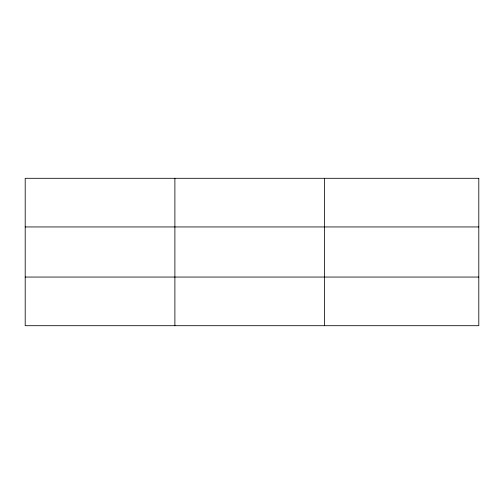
<?xml version="1.0" encoding="UTF-8"?>
<svg xmlns="http://www.w3.org/2000/svg" width="504" height="504" viewBox="0 0 504 504"><rect width="100%" height="100%" fill="white"/><g stroke="black" fill="none" stroke-linecap="round" stroke-linejoin="round"><path stroke-width="0.76" d="M174.888 325.697L174.888 178.303M324.576 325.697L324.576 178.303M25.2 226.945L478.8 226.945M25.2 277.055L478.8 277.055M478.8 178.303L478.8 325.697L25.2 325.697L25.2 178.303L478.8 178.303"/></g></svg>
